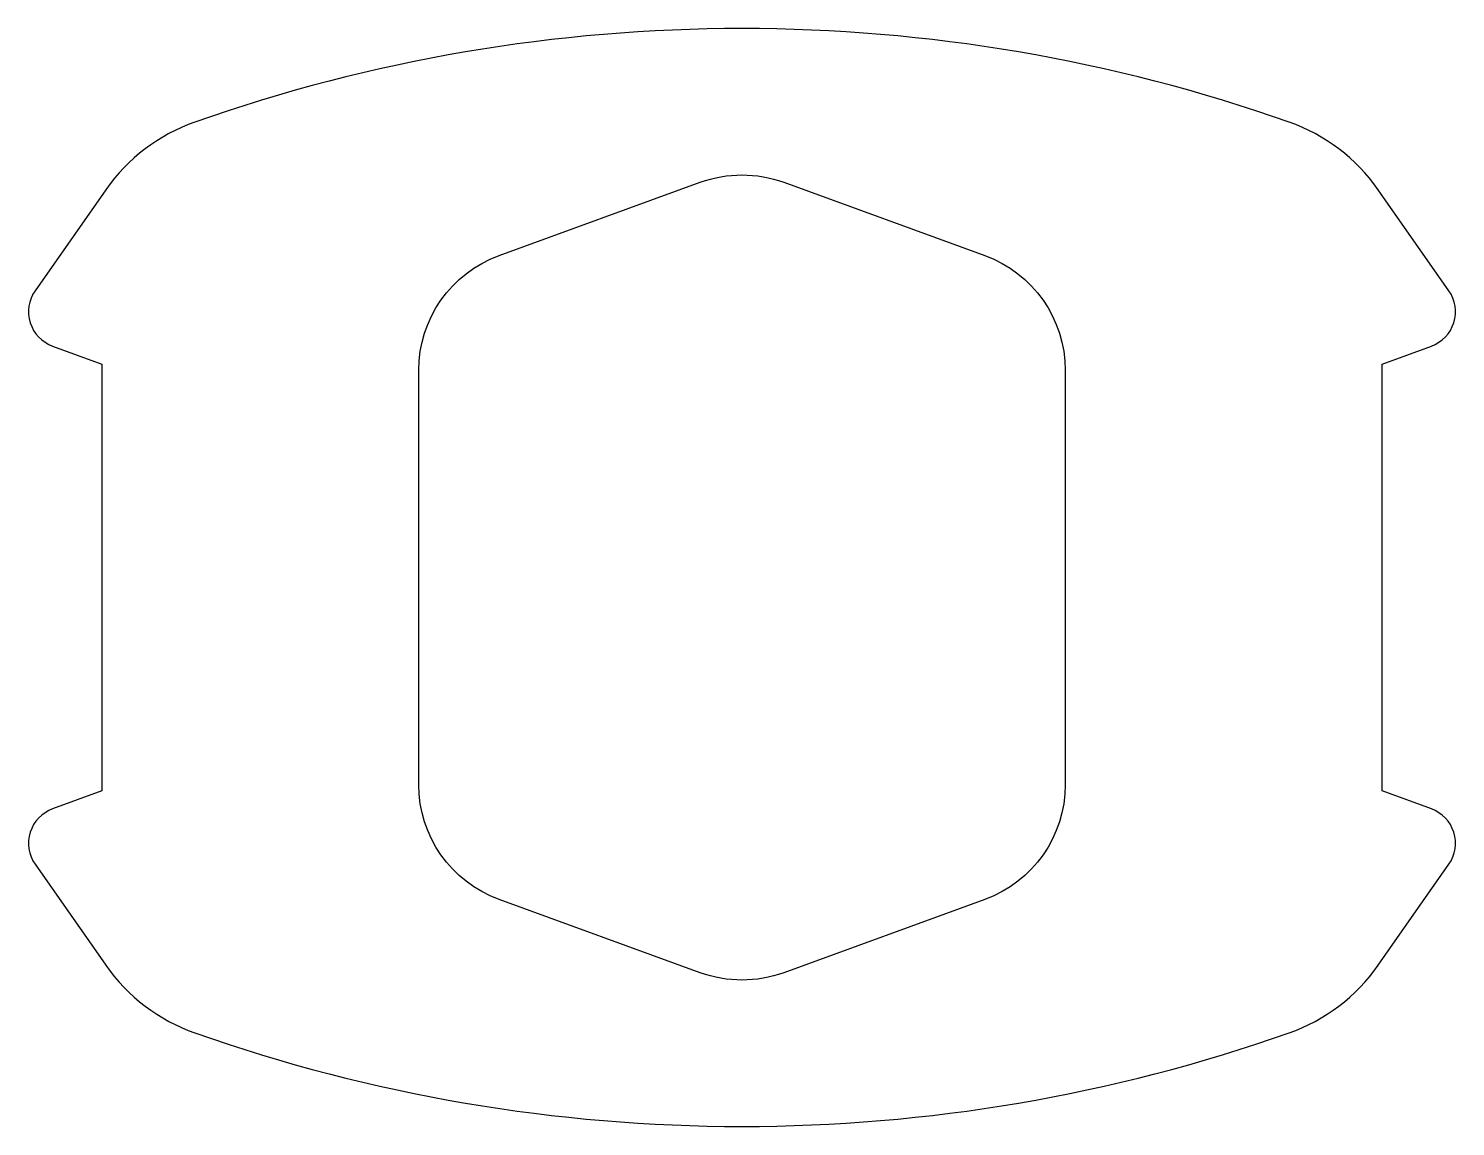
# Model space of a CAD drawing. Extents: x 3 to 14.7, y -4.5 to 4.5.
import ezdxf

# ---------------------------------------------------------------- set-up
doc = ezdxf.new("R2010")
doc.units = 0

msp = doc.modelspace()

# ---------------------------------------------------------------- linework, layer by layer
for points in [[(4.364, 3.733, 0.156567), (3.634, 3.179), (3.054, 2.351, 0.493145), (3.197, 1.897), (3.6, 1.75), (3.6, -1.75), (3.197, -1.897, 0.493145), (3.054, -2.351), (3.634, -3.179, 0.156567), (4.364, -3.733, 0.17099), (13.336, -3.733, 0.156567), (14.066, -3.179), (14.646, -2.351, 0.493145), (14.503, -1.897), (14.1, -1.75), (14.1, 1.75), (14.503, 1.897, 0.493145), (14.646, 2.351), (14.066, 3.179, 0.156567), (13.336, 3.733, 0.17099), (4.364, 3.733)], [(8.508, 3.24, -0.176327), (9.192, 3.24), (10.842, 2.639, -0.315299), (11.5, 1.699), (11.5, -1.699, -0.315299), (10.842, -2.639), (9.192, -3.24, -0.176327), (8.508, -3.24), (6.858, -2.639, -0.315299), (6.2, -1.699), (6.2, 1.699, -0.315299), (6.858, 2.639), (8.508, 3.24)]]:
    msp.add_lwpolyline(points, format="xyb", close=True)

doc.saveas('drawing.dxf')
